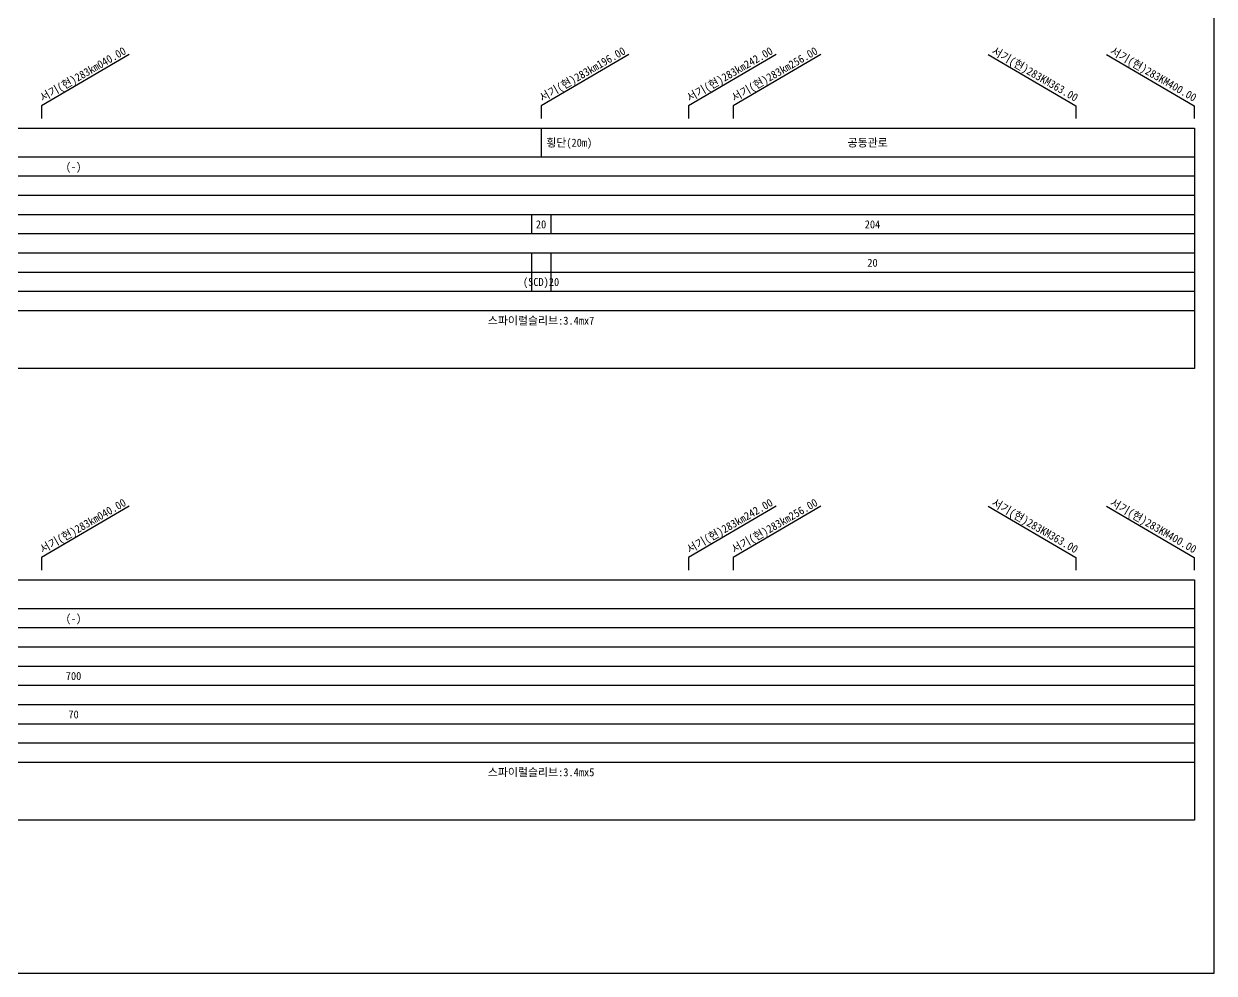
# Model space of a CAD drawing. Header units: millimetres. Extents: x 5094 to 5890, y 1103 to 1809.
# Drawn here: x 5518.1 to 5889.9, y 1103.1 to 1399.5 of the extents above; entities that cross this region are included whole.
import ezdxf
from ezdxf.enums import TextEntityAlignment as Align

# ---------------------------------------------------------------- set-up
doc = ezdxf.new("R2010")
doc.units = ezdxf.units.MM
doc.header["$LTSCALE"] = 10
doc.header["$MEASUREMENT"] = 0
for name, color, linetype in [('TT-TABL-LIN1', 4, 'Continuous'), ('TT-TABL-LIN2', 1, 'Continuous'), ('TT-TABL-TEX2', 3, 'Continuous'), ('TZ-LEAL', 1, 'Continuous'), ('TZ-LEAT', 3, 'Continuous')]:
    doc.layers.add(name, color=color, linetype=linetype)
doc.layers.add('TX-PAPR', color=2, linetype='Continuous', plot=False)
doc.styles.get("Standard").update_dxf_attribs({"font": 'GulimChe.ttf'})

# ---------------------------------------------------------------- blocks, each defined once
blk = doc.blocks.new('JD-경부고속하선표_190503')
at = {"layer": 'TT-TABL-LIN1'}
blk.add_lwpolyline([(2, 114), (785.58, 114), (785.58, 39), (2, 39)], close=True, dxfattribs=at)
at = {"layer": 'TT-TABL-LIN2'}
for points in [[(785.58, 105), (9.33, 105)], [(785.58, 99), (9.33, 99)], [(785.58, 93), (9.33, 93)], [(785.58, 87), (9.33, 87)], [(785.58, 81), (38.33, 81)], [(785.58, 75), (9.33, 75)], [(785.58, 69), (9.33, 69)], [(785.58, 63), (9.33, 63)], [(785.58, 57), (9.33, 57)]]:
    blk.add_lwpolyline(points, dxfattribs=at)
blk = doc.blocks.new('JD-경부고속상선표_190503')
at = {"layer": 'TT-TABL-LIN1'}
blk.add_lwpolyline([(2, 114), (785.58, 114), (785.58, 39), (2, 39)], close=True, dxfattribs=at)
at = {"layer": 'TT-TABL-LIN2'}
for points in [[(785.58, 105), (9.33, 105)], [(785.58, 99), (9.33, 99)], [(785.58, 93), (9.33, 93)], [(785.58, 87), (9.33, 87)], [(785.58, 81), (38.33, 81)], [(785.58, 75), (9.33, 75)], [(785.58, 69), (9.33, 69)], [(785.58, 63), (9.33, 63)], [(785.58, 57), (9.33, 57)]]:
    blk.add_lwpolyline(points, dxfattribs=at)

msp = doc.modelspace()

# ---------------------------------------------------------------- linework, layer by layer
at = {"layer": 'TX-PAPR'}
msp.add_lwpolyline([(5093.89, 1103.05), (5889.89, 1103.05), (5889.89, 1619.05), (5093.89, 1619.05)], close=True, dxfattribs=at)
at = {"layer": 'TZ-LEAL'}
for points in [[(5551.07, 1389.9), (5523.68, 1373.87), (5523.68, 1369.87)], [(5707.07, 1389.9), (5679.68, 1373.87), (5679.68, 1369.87)], [(5753.07, 1389.9), (5725.68, 1373.87), (5725.68, 1369.87)], [(5767.07, 1389.9), (5739.68, 1373.87), (5739.68, 1369.87)], [(5819.3, 1389.9), (5846.68, 1373.87), (5846.68, 1369.87)], [(5856.3, 1389.9), (5883.68, 1373.87), (5883.68, 1369.87)], [(5679.68, 1366.87), (5679.68, 1357.87)], [(5676.68, 1339.87), (5676.68, 1333.87)], [(5682.68, 1339.87), (5682.68, 1333.87)], [(5676.68, 1327.87), (5676.68, 1321.87)], [(5682.68, 1327.87), (5682.68, 1321.87)], [(5676.68, 1321.87), (5676.68, 1315.87)], [(5682.68, 1321.87), (5682.68, 1315.87)], [(5551.07, 1248.87), (5523.68, 1232.85), (5523.68, 1228.85)], [(5753.07, 1248.87), (5725.68, 1232.85), (5725.68, 1228.85)], [(5767.07, 1248.87), (5739.68, 1232.85), (5739.68, 1228.85)], [(5819.3, 1248.87), (5846.68, 1232.85), (5846.68, 1228.85)], [(5819.3, 1248.87), (5846.68, 1232.85), (5846.68, 1228.85)], [(5856.3, 1248.87), (5883.68, 1232.85), (5883.68, 1228.85)]]:
    msp.add_lwpolyline(points, dxfattribs=at)

# ---------------------------------------------------------------- block references
at = {"layer": 'TT-TABL-LIN2'}
for name, p in [('JD-경부고속하선표_190503', (5098.11, 1252.87)), ('JD-경부고속상선표_190503', (5098.11, 1111.85))]:
    msp.add_blockref(name, p, dxfattribs=at)

# ---------------------------------------------------------------- texts
at = {"layer": 'TT-TABL-TEX2'}
msp.add_text(' 횡단(20m)', height=2.5, dxfattribs=at).set_placement((5679.68, 1362.37), align=Align.MIDDLE_LEFT)
for s, p in [('공동관로', (5781.68, 1362.37)), ('(-)', (5533.68, 1354.87)), ('20', (5679.68, 1336.87)), ('204', (5783.18, 1336.87)), ('20', (5783.18, 1324.87)), ('(SCD)20', (5679.68, 1318.87)), ('(-)', (5533.68, 1213.85)), ('700', (5533.68, 1195.85)), ('70', (5533.68, 1183.85))]:
    msp.add_text(s, height=2.5, dxfattribs=at).set_placement(p, align=Align.MIDDLE_CENTER)
for s, p in [('스파이럴슬리브:3.4mx7', (5679.68, 1306.87)), ('스파이럴슬리브:3.4mx5', (5679.68, 1165.85))]:
    msp.add_text(s, height=2.5, dxfattribs=at).set_placement(p, align=Align.MIDDLE)
at = {"layer": 'TZ-LEAT'}
for s, rotation, p in [('서기(현)283km040.00', 30, (5537.18, 1382.66)), ('서기(현)283km196.00', 30, (5693.18, 1382.66)), ('서기(현)283km242.00', 30, (5739.18, 1382.66)), ('서기(현)283km256.00', 30, (5753.18, 1382.66)), ('서기(현)283KM363.00', 330, (5833.29, 1382.7)), ('서기(현)283KM400.00', 330, (5870.29, 1382.7)), ('서기(현)283km040.00', 30, (5537.18, 1241.64)), ('서기(현)283km242.00', 30, (5739.18, 1241.64)), ('서기(현)283km256.00', 30, (5753.18, 1241.64)), ('서기(현)283KM363.00', 330, (5833.29, 1241.67)), ('서기(현)283KM363.00', 330, (5833.29, 1241.67)), ('서기(현)283KM400.00', 330, (5870.29, 1241.67))]:
    msp.add_text(s, height=2.5, rotation=rotation, dxfattribs=at).set_placement(p, align=Align.CENTER)

doc.saveas('drawing.dxf')
